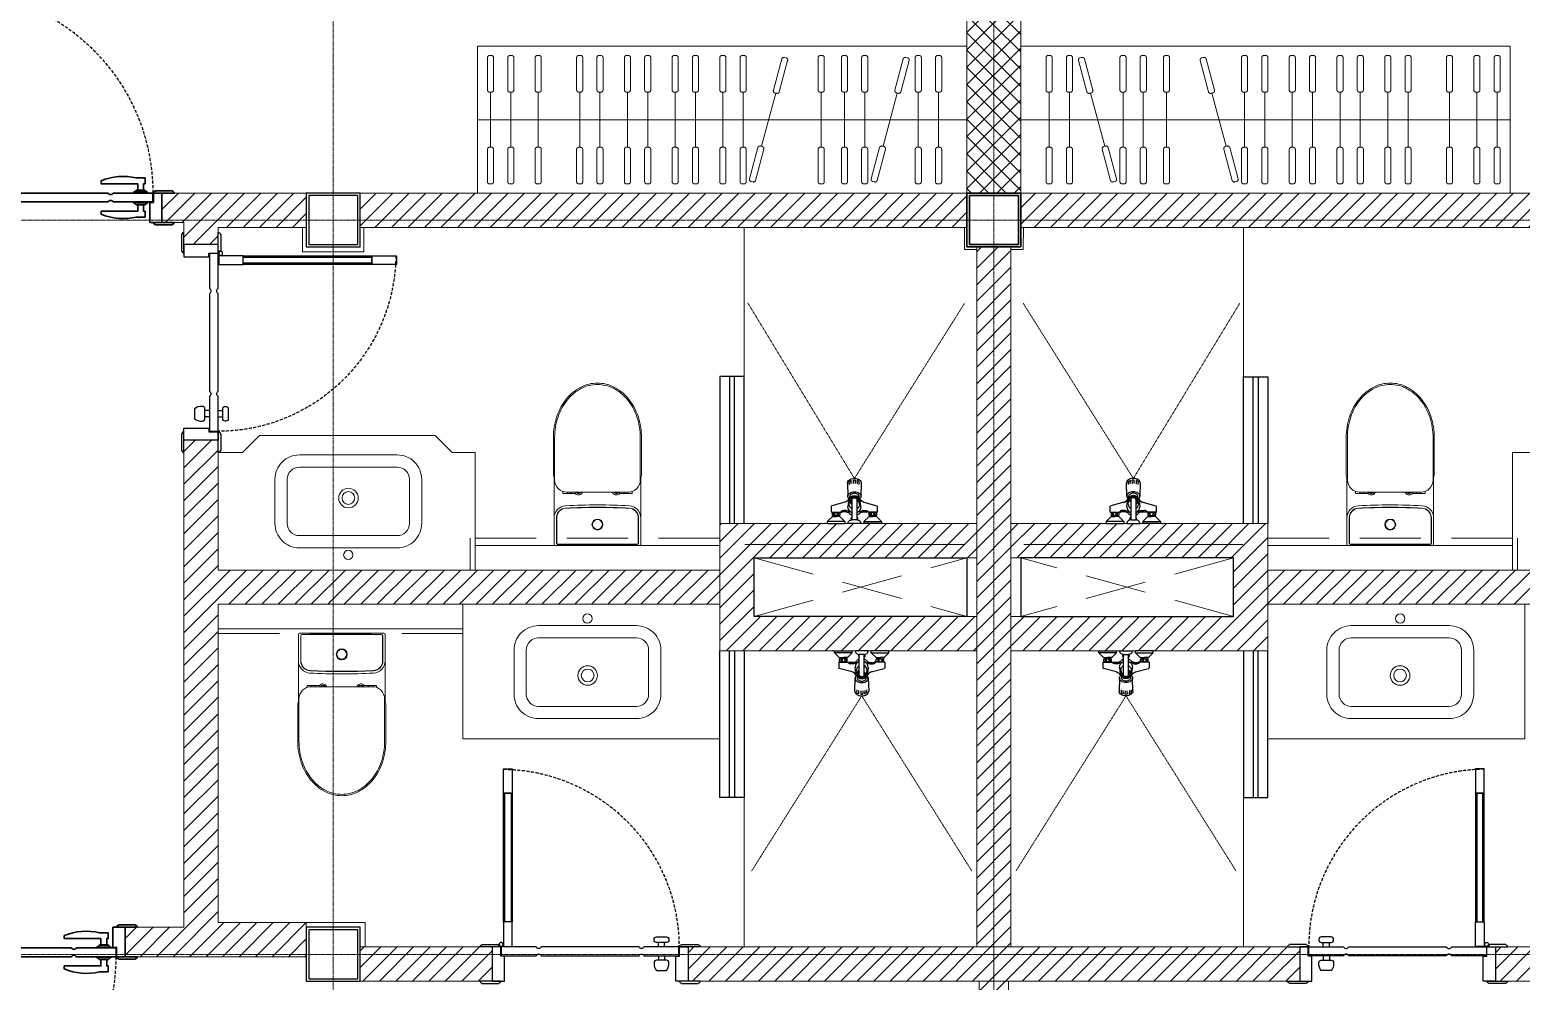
# Model space of a CAD drawing. Header units: millimetres. Extents: x 0 to 71617, y -15450 to 30894.
# Drawn here: x 32567 to 38662, y -4666 to -779 of the extents above; entities that cross this region are included whole.
import ezdxf

# ---------------------------------------------------------------- set-up
doc = ezdxf.new("R2010")
doc.units = ezdxf.units.MM
for name, pattern in [('CENTER', [2, 1.25, -0.25, 0.25, -0.25]), ('CENTER2', [1.125, 0.75, -0.125, 0.125, -0.125]), ('DASHED2', [0.375, 0.25, -0.125]), ('HIDDEN', [0.375, 0.25, -0.125]), ('HIDDEN2', [0.1875, 0.125, -0.0625])]:
    doc.linetypes.add(name, pattern=pattern)
for name, color, linetype in [('A-elevation0.225(7)', 251, 'Continuous'), ('COL', 5, 'Continuous'), ('DIM', 4, 'Continuous'), ('Wall', 7, 'Continuous'), ('WC', 4, 'Continuous'), ('WC-DET', 141, 'Continuous'), ('WC-DET1', 141, 'Continuous')]:
    doc.layers.add(name, color=color, linetype=linetype)
for name, color, linetype, lineweight in [('axis', 40, 'CENTER2', 5), ('Brick Wall Hatch', 254, 'Continuous', 5), ('DIM2', 4, 'Continuous', 5), ('DOOR', 4, 'Continuous', 5), ('Floor Hatch', 149, 'Continuous', 5), ('Furniture', 36, 'Continuous', 5), ('Grid Line', 8, 'CENTER', 5), ('Hatch', 8, 'Continuous', 5), ('Sanitary', 141, 'Continuous', 5), ('Wall Brick', 5, 'Continuous', 15)]:
    doc.layers.add(name, color=color, linetype=linetype, lineweight=lineweight)
pattern_1 = [(45, (-747547.1, -513433.095), (-33.6759605, 33.6759605), [])]

# ---------------------------------------------------------------- blocks, each defined once
blk = doc.blocks.new('Col-1')
at = {"layer": 'COL'}
for points in [[(-10, -10), (210, -10), (210, 210), (-10, 210)], [(0, 0), (200, 0), (200, 200), (0, 200)]]:
    blk.add_lwpolyline(points, close=True, dxfattribs=at)
blk = doc.blocks.new('COL-1ST')
at = {"layer": 'COL'}
for p in [(13200, 5200), (15900, 5200), (13200, 2200)]:
    blk.add_blockref('Col-1', p, dxfattribs=at)
at = {"layer": 'COL', "xscale": -1}
blk.add_blockref('Col-1', (16100, 5200), dxfattribs=at)
blk = doc.blocks.new('WD2')
at = {"layer": 'DOOR', "lineweight": 30, "ltscale": 50}
for points in [[(35, 120), (-50, 120, -0.414201), (-42, 128), (-42, 130), (27, 130), (27, 128, -0.414176)], [(950, 120), (865, 120, -0.414201), (873, 128), (873, 130), (942, 130), (942, 128, -0.414176)], [(831, 98), (795, 98, 0.155754), (651, 86), (651, 74), (801, 74), (801, 48), (825, 48), (825, 74), (831, 74)], [(27, 0), (-50, 0, 0.414201), (-42, -8), (-42, -10), (27, -10)], [(34.7, -2.1, 0.066611), (35, 0), (27, 0), (27, 0), (27, 0), (27, -8, 0.040249), (28.3, -7.9, -0.293982)], [(831, -62), (795, -62, -0.155754), (651, -50), (651, -38), (801, -38), (801, -12), (825, -12), (825, -38), (831, -38)], [(950, 0), (865, 0, 0.414201), (873, -8), (873, -10), (942, -10), (942, -8, 0.414176)]]:
    blk.add_lwpolyline(points, format="xyb", close=True, dxfattribs=at)
for points in [[(35, 0), (0, 0), (0, 120), (50, 120), (50, 38), (35, 38), (35, 0)], [(865, 0), (900, 0), (900, 120), (850, 120), (850, 38), (865, 38), (865, 0)], [(200, 36), (200, 36), (37, 36), (37, 0), (42, 0), (200, 0)], [(680, 36), (220, 36)], [(220, 2), (220, 0), (680, 0)], [(700, 0), (863, 0), (863, 36), (801, 36), (700, 36)], [(783, 36), (783, 38), (795, 46), (795, 48), (831, 48), (831, 46), (843, 38), (843, 36), (783, 36)], [(220, 0), (680, 0)], [(783, 0), (783, -2), (795, -10), (795, -12), (831, -12), (831, -10), (843, -2), (843, 0), (783, 0)]]:
    blk.add_lwpolyline(points, dxfattribs=at)
for points in [[(783, 36), (843, 36), (843, 38), (783, 38)], [(795, 46), (831, 46), (831, 48), (795, 48)], [(82, -102), (46, -102), (46, -2), (82, -2)], [(783, 0), (843, 0), (843, -2), (783, -2)], [(795, -10), (831, -10), (831, -12), (795, -12)], [(82, -728), (82, -102), (46, -102), (46, -728)], [(76.8, -728), (76.8, -102), (51.2, -102), (51.2, -728)], [(82, -728), (46, -728), (46, -828), (82, -828)]]:
    blk.add_lwpolyline(points, close=True, dxfattribs=at)
blk.add_circle((36, -10), 8, dxfattribs=at)
for centre, start, end in [((210, 40.7), 205.26571, 334.73429), ((210, -4.7), 25.26571, 154.73429), ((690, 40.7), 205.26571, 334.73429), ((690, -4.7), 25.26571, 154.73429)]:
    blk.add_arc(centre, 11, start, end, dxfattribs=at)
at = {"layer": 'DOOR', "linetype": 'HIDDEN', "lineweight": -2, "ltscale": 50}
blk.add_arc((37, 0), 826, 270.6243, 0, dxfattribs=at)
blk = doc.blocks.new('WD1')
at = {"layer": 'DOOR', "lineweight": -2, "ltscale": 50}
for points in [[(35, 140), (-50, 140, -0.414201), (-42, 148), (-42, 150), (27, 150), (27, 148, -0.414176)], [(850, 140), (765, 140, -0.414201), (773, 148), (773, 150), (842, 150), (842, 148, -0.414176)], [(671.3, 97.1), (711.7, 97.1, -0.185244), (721.7, 67.1), (721.7, 64.2, -0.414214), (711.7, 54.2), (671.3, 54.2, -0.414214), (661.3, 64.2), (661.3, 67.1, -0.185244)], [(671.3, 97.1), (711.7, 97.1, -0.185244), (721.7, 67.1), (721.7, 64.2, -0.414214), (711.7, 54.2), (671.3, 54.2, -0.414214), (661.3, 64.2), (661.3, 67.1, -0.185244)], [(27, 0), (-50, 0, 0.414201), (-42, -8), (-42, -10), (27, -10)], [(34.7, -2.1, 0.066611), (35, 0), (27, 0), (27, 0), (27, 0), (27, -8, 0.040249), (28.3, -7.9, -0.293982)], [(37, 36), (86, 36), (180, 36, 0.633815), (200, 36), (600, 36, 0.633815), (620, 36), (763, 36), (763, 0), (758, 0), (620, 0, 0.633815), (600, 0), (200, 0, 0.633815), (180, 0), (37, 0)], [(850, 0), (765, 0, 0.414201), (773, -8), (773, -10), (842, -10), (842, -8, 0.414176)], [(671.3, -41.1), (711.7, -41.1, 0.414214), (721.7, -31.1), (721.7, -28.2, 0.414214), (711.7, -18.2), (671.3, -18.2, 0.414214), (661.3, -28.2), (661.3, -31.1, 0.414214)], [(671.3, -41.1), (711.7, -41.1, 0.414214), (721.7, -31.1), (721.7, -28.2, 0.414214), (711.7, -18.2), (671.3, -18.2, 0.414214), (661.3, -28.2), (661.3, -31.1, 0.414214)]]:
    blk.add_lwpolyline(points, format="xyb", close=True, dxfattribs=at)
for points in [[(35, 0), (0, 0), (0, 140), (50, 140), (50, 38), (35, 38), (35, 0)], [(765, 0), (800, 0), (800, 140), (750, 140), (750, 38), (765, 38), (765, 0)], [(678.8, 36), (678.8, 54.2)], [(678.8, 36), (678.8, 54.2)], [(704.2, 36), (704.2, 54.2)], [(678.8, 0), (678.8, -18.2)], [(704.2, 0), (704.2, -18.2)], [(704.2, 0), (704.2, -18.2)]]:
    blk.add_lwpolyline(points, dxfattribs=at)
for points in [[(82, -102), (46, -102), (46, -2), (82, -2)], [(82, -628), (82, -102), (46, -102), (46, -628)], [(76.8, -628), (76.8, -102), (51.2, -102), (51.2, -628)], [(82, -628), (46, -628), (46, -728), (82, -728)]]:
    blk.add_lwpolyline(points, close=True, dxfattribs=at)
blk.add_circle((36, -10), 8, dxfattribs=at)
at = {"layer": 'DOOR', "linetype": 'DASHED2', "lineweight": -2, "ltscale": 50}
blk.add_arc((37, 0), 726, 270.71027, 0, dxfattribs=at)
blk = doc.blocks.new('blk-C17027-TOP')
at = {"layer": 'Sanitary'}
for p, q in [((-0.1724, 0), (0, 0)), ((0.1724, 0), (0, 0)), ((-0.1774, -0.1127), (-0.1774, -0.005)), ((-0.1679, -0.1127), (-0.1679, -0.0095)), ((-0.1668, -0.1127), (-0.1668, -0.01)), ((-0.1629, -0.0045), (0, -0.0045)), ((0, -0.005), (-0.1618, -0.005)), ((-0.105, -0.0014), (-0.11, -0.005)), ((0, -0.0014), (-0.105, -0.0014)), ((-0.105, -0.0014), (-0.1014, -0.005)), ((0, -0.0014), (0.105, -0.0014)), ((0.1629, -0.0045), (0, -0.0045)), ((0, -0.005), (0.1618, -0.005)), ((0.105, -0.0014), (0.1014, -0.005)), ((0.105, -0.0014), (0.11, -0.005)), ((0.1668, -0.1127), (0.1668, -0.01)), ((0.1679, -0.1127), (0.1679, -0.0095)), ((0.1774, -0.1127), (0.1774, -0.005)), ((-0.1774, -0.278), (-0.1774, -0.1056)), ((0.1774, -0.278), (0.1774, -0.1056)), ((-0.142, -0.2132), (-0.142, -0.2211)), ((-0.125, -0.2127), (-0.1415, -0.2127)), ((-0.125, -0.2182), (0, -0.2182)), ((-0.1245, -0.2132), (-0.1245, -0.2182)), ((-0.107, -0.2127), (-0.124, -0.2127)), ((-0.1093, -0.2137), (-0.1093, -0.2182)), ((-0.0915, -0.2127), (-0.1083, -0.2127)), ((-0.0905, -0.2137), (-0.0905, -0.2182)), ((0.125, -0.2182), (0, -0.2182)), ((0.0905, -0.2137), (0.0905, -0.2182)), ((0.0915, -0.2127), (0.1083, -0.2127)), ((0.107, -0.2127), (0.124, -0.2127)), ((0.1093, -0.2137), (0.1093, -0.2182)), ((0.1245, -0.2132), (0.1245, -0.2182)), ((0.125, -0.2127), (0.1415, -0.2127)), ((0.142, -0.2132), (0.142, -0.2211)), ((-0.18, -0.4407), (-0.18, -0.2937)), ((-0.175, -0.2682), (-0.175, -0.4407)), ((0.175, -0.2682), (0.175, -0.4407)), ((0.18, -0.4407), (0.18, -0.2937))]:
    blk.add_line(p, q, dxfattribs=at)
for points in [[(-0.18, -0.4407, 0.08084), (-0.1658, -0.5281, 0.089347), (-0.1273, -0.5984, 0.104774), (-0.0668, -0.6476, 0.119089), (0, -0.6637, 0.119089)], [(-0.175, -0.4407, 0.08062), (-0.1612, -0.5259, 0.089209), (-0.1237, -0.5945, 0.104834), (-0.065, -0.6424, 0.11939), (0, -0.6582, 0.11939)], [(0, -0.6637, 0.119089), (0.0668, -0.6476, 0.104774), (0.1273, -0.5984, 0.089347), (0.1658, -0.5281, 0.08084), (0.18, -0.4407, 0.08084)], [(0.175, -0.4407, -0.08062), (0.1612, -0.5259, -0.089209), (0.1237, -0.5945, -0.104834), (0.065, -0.6424, -0.11939), (0, -0.6582, -0.11939)]]:
    blk.add_lwpolyline(points, format="xyb", dxfattribs=at)
for radius in [0.0225, 0.02]:
    blk.add_circle((0, -0.0859), radius, dxfattribs=at)
for centre, radius, start, end in [((-0.1724, -0.005), 0.005, 90, 180), ((0.1724, -0.005), 0.005, 0, 90), ((-0.1629, -0.0095), 0.005, 90, 180), ((-0.1618, -0.01), 0.005, 90, 180), ((0.1618, -0.01), 0.005, 0, 90), ((0.1629, -0.0095), 0.005, 0, 90), ((-0.1274, -0.1127), 0.05, 180, 267.01814), ((-0.1274, -0.1127), 0.0405, 180, 267.01814), ((-0.1274, -0.1127), 0.0394, 180, 267.01814), ((0.1274, -0.1127), 0.0394, 272.98186, 0), ((0.1274, -0.1127), 0.0405, 272.98186, 0), ((0.1274, -0.1127), 0.05, 272.98186, 0), ((0, 2.334), 2.5, 267.01814, 270), ((0, 2.334), 2.4905, 267.01814, 270), ((0, 2.334), 2.4894, 267.01814, 270), ((0, 2.334), 2.4894, 270, 272.98186), ((0, 2.334), 2.4905, 270, 272.98186), ((0, 2.334), 2.5, 270, 272.98186), ((-0.125, -0.2682), 0.05, 90, 180), ((-0.1415, -0.2132), 0.0005, 89.99962, 180), ((-0.125, -0.2132), 0.0005, 0, 89.99962), ((-0.124, -0.2132), 0.0005, 90.00192, 180), ((-0.1083, -0.2137), 0.001, 90, 180), ((-0.0945, -0.2027), 0.01, 270, 308.94244), ((-0.0915, -0.2137), 0.001, 0, 90), ((-0.0775, -0.2237), 0.017, 19.09449, 128.94244), ((-0.0775, -0.2237), 0.0113, 29.4812, 150.5188), ((-0.0775, -0.2237), 0.01, 33.78761, 146.21239), ((0.0775, -0.2237), 0.017, 51.05756, 160.90551), ((0.0775, -0.2237), 0.0113, 29.4812, 150.5188), ((0.0775, -0.2237), 0.01, 33.78761, 146.21239), ((0.0945, -0.2027), 0.01, 231.05756, 270), ((0.0915, -0.2137), 0.001, 90, 180), ((0.1083, -0.2137), 0.001, 0, 90), ((0.124, -0.2132), 0.0005, 0, 89.99808), ((0.125, -0.2132), 0.0005, 90.00038, 180), ((0.125, -0.2682), 0.05, 0, 90), ((0.1415, -0.2132), 0.0005, 0, 90.00038), ((-0.13, -0.2937), 0.05, 154.15807, 180), ((0.13, -0.2937), 0.05, 0, 26.16495)]:
    blk.add_arc(centre, radius, start, end, dxfattribs=at)
blk = doc.blocks.new('WC-SH-04')
at = {"layer": 'WC-DET'}
for p, q in [((-0.1186, 0, 0), (-0.1206, 0, 0)), ((-0.1186, 0, 0), (-0.1206, 0, 0)), ((-0.111, 0, 0), (-0.039, 0, 0)), ((-0.111, -0.008, 0), (-0.111, 0, 0)), ((-0.039, -0.008, 0), (-0.039, 0, 0)), ((-0.0261, -0.0019, 0), (-0.0261, 0, 0)), ((0.0261, 0, 0), (-0.0261, 0, 0)), ((0.0261, -0.0019, 0), (0.0261, 0, 0)), ((0.111, 0, 0), (0.039, 0, 0)), ((0.039, -0.008, 0), (0.039, 0, 0)), ((0.111, -0.008, 0), (0.111, 0, 0)), ((-0.039, -0.008, 0), (-0.111, -0.008, 0)), ((-0.0916, -0.0274, 0), (-0.111, -0.008, 0)), ((-0.0941, -0.047, 0), (-0.0843, -0.047, 0)), ((-0.0941, -0.047, 0), (-0.0941, -0.0697, 0)), ((-0.089, -0.033, 0), (-0.0905, -0.034, 0)), ((-0.0905, -0.044, 0), (-0.0905, -0.034, 0)), ((-0.089, -0.045, 0), (-0.0905, -0.044, 0)), ((-0.0902, -0.028, 0), (-0.0882, -0.028, 0)), ((-0.0882, -0.033, 0), (-0.089, -0.033, 0)), ((-0.0843, -0.045, 0), (-0.089, -0.045, 0)), ((-0.0882, -0.033, 0), (-0.0882, -0.028, 0)), ((-0.0882, -0.028, 0), (-0.075, -0.028, 0)), ((-0.0618, -0.033, 0), (-0.0882, -0.033, 0)), ((-0.0871, -0.033, 0), (-0.0871, -0.028, 0)), ((-0.0805, -0.034, 0), (-0.0848, -0.034, 0)), ((-0.0848, -0.034, 0), (-0.0848, -0.044, 0)), ((-0.0805, -0.044, 0), (-0.0848, -0.044, 0)), ((-0.0843, -0.047, 0), (-0.0843, -0.045, 0)), ((-0.075, -0.045, 0), (-0.0843, -0.045, 0)), ((-0.0843, -0.047, 0), (-0.0657, -0.047, 0)), ((-0.0805, -0.034, 0), (-0.0805, -0.044, 0)), ((-0.0618, -0.028, 0), (-0.075, -0.028, 0)), ((-0.075, -0.045, 0), (-0.0657, -0.045, 0)), ((-0.0695, -0.034, 0), (-0.0652, -0.034, 0)), ((-0.0695, -0.034, 0), (-0.0695, -0.044, 0)), ((-0.0695, -0.044, 0), (-0.0652, -0.044, 0)), ((-0.0657, -0.047, 0), (-0.0657, -0.045, 0)), ((-0.0657, -0.045, 0), (-0.061, -0.045, 0)), ((-0.0657, -0.047, 0), (-0.0517, -0.047, 0)), ((-0.0652, -0.034, 0), (-0.0652, -0.044, 0)), ((-0.0629, -0.033, 0), (-0.0629, -0.028, 0)), ((-0.0618, -0.033, 0), (-0.0618, -0.028, 0)), ((-0.0598, -0.028, 0), (-0.0618, -0.028, 0)), ((-0.061, -0.033, 0), (-0.0618, -0.033, 0)), ((-0.061, -0.033, 0), (-0.0595, -0.034, 0)), ((-0.061, -0.045, 0), (-0.0595, -0.044, 0)), ((-0.0595, -0.044, 0), (-0.0595, -0.034, 0)), ((-0.0584, -0.0274, 0), (-0.039, -0.008, 0)), ((-0.0327, -0.048, 0), (-0.0489, -0.048, 0)), ((-0.0431, -0.048, 0), (-0.0489, -0.048, 0)), ((-0.0327, -0.053, 0), (-0.045, -0.053, 0)), ((-0.0431, -0.053, 0), (-0.045, -0.053, 0)), ((-0.011, -0.0265, 0), (-0.0104, -0.0265, 0)), ((0.0104, -0.0152, 0), (-0.0104, -0.0152, 0)), ((-0.0104, -0.0265, 0), (-0.0104, -0.0152, 0)), ((-0.0104, -0.0333, 0), (-0.0104, -0.0265, 0)), ((-0.0104, -0.098, 0), (-0.0104, -0.0333, 0)), ((0.0104, -0.0265, 0), (0.0104, -0.0152, 0)), ((0.0104, -0.0265, 0), (0.011, -0.0265, 0)), ((0.0104, -0.0333, 0), (0.0104, -0.0265, 0)), ((0.0104, -0.098, 0), (0.0104, -0.0333, 0)), ((0.0327, -0.048, 0), (0.0489, -0.048, 0)), ((0.0327, -0.053, 0), (0.045, -0.053, 0)), ((0.039, -0.008, 0), (0.111, -0.008, 0)), ((0.0584, -0.0274, 0), (0.039, -0.008, 0)), ((0.0431, -0.048, 0), (0.0489, -0.048, 0)), ((0.0431, -0.048, 0), (0.0489, -0.048, 0)), ((0.0431, -0.053, 0), (0.045, -0.053, 0)), ((0.0657, -0.047, 0), (0.0517, -0.047, 0)), ((0.061, -0.033, 0), (0.0595, -0.034, 0)), ((0.0595, -0.044, 0), (0.0595, -0.034, 0)), ((0.061, -0.045, 0), (0.0595, -0.044, 0)), ((0.0598, -0.028, 0), (0.0618, -0.028, 0)), ((0.061, -0.033, 0), (0.0618, -0.033, 0)), ((0.0657, -0.045, 0), (0.061, -0.045, 0)), ((0.0618, -0.033, 0), (0.0618, -0.028, 0)), ((0.0618, -0.028, 0), (0.075, -0.028, 0)), ((0.0618, -0.033, 0), (0.0882, -0.033, 0)), ((0.0629, -0.033, 0), (0.0629, -0.028, 0)), ((0.0695, -0.034, 0), (0.0652, -0.034, 0)), ((0.0652, -0.034, 0), (0.0652, -0.044, 0)), ((0.0695, -0.044, 0), (0.0652, -0.044, 0)), ((0.0657, -0.047, 0), (0.0657, -0.045, 0)), ((0.075, -0.045, 0), (0.0657, -0.045, 0)), ((0.0843, -0.047, 0), (0.0657, -0.047, 0)), ((0.0695, -0.034, 0), (0.0695, -0.044, 0)), ((0.0882, -0.028, 0), (0.075, -0.028, 0)), ((0.075, -0.045, 0), (0.0843, -0.045, 0)), ((0.0805, -0.034, 0), (0.0848, -0.034, 0)), ((0.0805, -0.034, 0), (0.0805, -0.044, 0)), ((0.0805, -0.044, 0), (0.0848, -0.044, 0)), ((0.0843, -0.047, 0), (0.0843, -0.045, 0)), ((0.0843, -0.045, 0), (0.089, -0.045, 0)), ((0.0941, -0.047, 0), (0.0843, -0.047, 0)), ((0.0848, -0.034, 0), (0.0848, -0.044, 0)), ((0.0871, -0.033, 0), (0.0871, -0.028, 0)), ((0.0882, -0.033, 0), (0.0882, -0.028, 0)), ((0.0902, -0.028, 0), (0.0882, -0.028, 0)), ((0.0882, -0.033, 0), (0.089, -0.033, 0)), ((0.089, -0.033, 0), (0.0905, -0.034, 0)), ((0.089, -0.045, 0), (0.0905, -0.044, 0)), ((0.0905, -0.044, 0), (0.0905, -0.034, 0)), ((0.0916, -0.0274, 0), (0.111, -0.008, 0)), ((0.0941, -0.047, 0), (0.0941, -0.0697, 0)), ((-0.0389, -0.0866, 0), (-0.0918, -0.0726, 0)), ((-0.0284, -0.1645, 0), (-0.0269, -0.1118, 0)), ((-0.0226, -0.102, 0), (-0.0265, -0.0685, 0)), ((-0.021, -0.0785, 0), (-0.0187, -0.098, 0)), ((-0.019, -0.1004, 0), (-0.019, -0.1104, 0)), ((0.021, -0.0785, 0), (0.0187, -0.098, 0)), ((0.019, -0.1004, 0), (0.019, -0.1104, 0)), ((0.0265, -0.0685, 0), (0.0226, -0.102, 0)), ((0.0269, -0.1118, 0), (0.0284, -0.1645, 0)), ((0.0389, -0.0866, 0), (0.0918, -0.0726, 0)), ((-0.0205, -0.1593, 0), (-0.0212, -0.1711, 0)), ((-0.02, -0.1235, 0), (-0.02, -0.1239, 0)), ((-0.02, -0.1239, 0), (-0.02, -0.1235, 0)), ((-0.0137, -0.1624, 0), (-0.0127, -0.1755, 0)), ((-0.0031, -0.164, 0), (-0.0041, -0.1774, 0)), ((0.0039, -0.164, 0), (0.0049, -0.1773, 0)), ((0.0126, -0.1624, 0), (0.0116, -0.1755, 0)), ((0.0193, -0.1593, 0), (0.02, -0.1711, 0)), ((0.02, -0.1239, 0), (0.02, -0.1235, 0)), ((0.02, -0.1235, 0), (0.02, -0.1239, 0))]:
    blk.add_line(p, q, dxfattribs=at)
at = {"layer": 'WC-DET', "elevation": 0}
for points in [[(-0.0104, -0.0156, 0.107789), (-0.011, -0.0158, 0.105454), (-0.012, -0.017, 0.068065), (-0.0125, -0.0185, 0.05423), (-0.0128, -0.0205, 0.05423), (-0.0125, -0.0225, 0.068065), (-0.012, -0.0241, 0.105454), (-0.011, -0.0252, 0.107789), (-0.0104, -0.0255, 0.167024)], [(0.0104, -0.0156, -0.107789), (0.011, -0.0158, -0.105454), (0.012, -0.017, -0.068065), (0.0125, -0.0185, -0.05423), (0.0128, -0.0205, -0.05423), (0.0125, -0.0225, -0.068065), (0.012, -0.0241, -0.105454), (0.011, -0.0252, -0.107789), (0.0104, -0.0255, -0.167024)], [(-0.0227, -0.1022, 0.046559), (-0.025, -0.1052, 0.138393), (-0.0269, -0.1118, 0.138393)], [(-0.0269, -0.1118, 0.138393), (-0.025, -0.1183, 0.107066)], [(-0.025, -0.1183, 0.107066), (-0.019, -0.1246, 0.080489), (-0.0107, -0.1285, 0.06831), (0, -0.1299, 0.06831), (0.0107, -0.1285, 0.080489), (0.019, -0.1246, 0.107066), (0.025, -0.1183, 0.138393), (0.0269, -0.1118, 0.138393)], [(-0.0188, -0.0988, 0.001727), (-0.019, -0.0989, 0.060206), (-0.0227, -0.1022, 0.138393)], [(-0.0104, -0.0891, 0.04342), (-0.0134, -0.0909, 0.106756), (-0.0177, -0.0955, 0.133256), (-0.019, -0.1004, 0.133256), (-0.0177, -0.1052, 0.106756), (-0.0134, -0.1099, 0.082828), (-0.0075, -0.1127, 0.071352), (0, -0.1138, 0.071352), (0.0075, -0.1127, 0.082828), (0.0134, -0.1099, 0.106756), (0.0177, -0.1052, 0.133256), (0.019, -0.1004, 0.133256), (0.0177, -0.0955, 0.106756), (0.0134, -0.0909, 0.04342), (0.0104, -0.0891, 0.071352)], [(-0.019, -0.1104, 0.133256), (-0.0177, -0.1153, 0.106756), (-0.0134, -0.1199, 0.082828), (-0.0075, -0.1228, 0.071352), (0, -0.1238, 0.071352), (0.0075, -0.1228, 0.082828), (0.0134, -0.1199, 0.106756), (0.0177, -0.1153, 0.133256), (0.019, -0.1104, 0.133256)], [(-0.0104, -0.0902, 0.011883), (-0.0111, -0.0906, 0.107008), (-0.0146, -0.0943, 0.137127), (-0.0157, -0.0982, 0.137127), (-0.0146, -0.102, 0.107008), (-0.0111, -0.1058, 0.081063), (-0.0062, -0.108, 0.069042), (0, -0.1089, 0.069042), (0.0062, -0.108, 0.081063), (0.0111, -0.1058, 0.107008), (0.0146, -0.102, 0.137127), (0.0157, -0.0982, 0.137127), (0.0146, -0.0943, 0.107008), (0.0111, -0.0906, 0.011883), (0.0104, -0.0902, 0.069042)], [(-0.0104, -0.098, 0.133256), (-0.0097, -0.1007, 0.106756), (-0.0074, -0.1032, 0.082828), (-0.0041, -0.1048, 0.071352), (0, -0.1054, 0.071352), (0.0041, -0.1048, 0.082828), (0.0074, -0.1032, 0.106756), (0.0097, -0.1007, 0.133256), (0.0104, -0.098, 0.133256)], [(0.0226, -0.102, 0.05685), (0.019, -0.0989, 0.001727), (0.0188, -0.0988, 0.06831)], [(0.0269, -0.1118, 0.138393), (0.025, -0.1052, 0.049912), (0.0226, -0.102, 0.001727)], [(-0.0284, -0.1645, 0.13711), (-0.0265, -0.1715, 0.107008), (-0.0201, -0.1783, 0.081071), (-0.0113, -0.1824, 0.069052), (0, -0.184, 0.069052), (0.0113, -0.1825, 0.081071), (0.0201, -0.1784, 0.107008), (0.0265, -0.1717, 0.134397), (0.0284, -0.1645, 0.13711)], [(-0.0212, -0.1711, 0.062393), (-0.0141, -0.1752, 0.004199), (-0.0127, -0.1755, 0.026826)], [(-0.0041, -0.1774, 0.019373), (0, -0.1775, 0.026088), (0.0049, -0.1773, 0.070474)], [(0.02, -0.1711, -0.062393), (0.0129, -0.1752, -0.004199), (0.0116, -0.1755, -0.026826)]]:
    blk.add_lwpolyline(points, format="xyb", dxfattribs=at)
at = {"layer": 'WC-DET'}
for centre, radius, start, end in [((-0.0902, -0.026, 0), 0.002, 225, 270), ((-0.0905, -0.0486, 0), 0.0156, 68.64823, 84.45098), ((-0.0905, -0.0294, 0), 0.0156, 275.54902, 291.35177), ((-0.075, -0.0485, 0), 0.0155, 90, 110.69354), ((-0.075, -0.0295, 0), 0.0155, 249.30646, 270), ((-0.075, -0.0485, 0), 0.0155, 69.30646, 90), ((-0.075, -0.0295, 0), 0.0155, 270, 290.69354), ((-0.0595, -0.0486, 0), 0.0156, 95.54902, 111.35177), ((-0.0595, -0.0294, 0), 0.0156, 248.64823, 264.45098), ((-0.0598, -0.026, 0), 0.002, 270, 315), ((-0.045, -0.038, 0), 0.015, 216.8699, 270), ((-0.045, -0.038, 0), 0.015, 216.8699, 270), ((-0.0517, -0.049, 0), 0.002, 46.11696, 90), ((-0.0492, -0.0464, 0), 0.00165, 226.11696, 278.54209), ((-0.0379, -0.0235, 0), 0.025, 282.02526, 314.91017), ((-0.0379, -0.0286, 0), 0.025, 282.02526, 314.91017), ((0, -0.0685, 0), 0.0265, 113.1702, 180), ((-0.014, -0.0019, 0), 0.012, 180, 247.93946), ((0, -0.0785, 0), 0.021, 119.76963, 180), ((0, -0.056, 0), 0.025, 114.64985, 143.85425), ((-0.0086, 0.0085, 0), 0.0237, 245.21447, 263.25864), ((-0.0016, -0.0205, 0), 0.0112, 151.29489, 212.68917), ((-0.0086, 0.0085, 0), 0.0237, 263.25864, 265.61689), ((0.0086, 0.0085, 0), 0.0237, 274.38311, 276.74136), ((0, -0.056, 0), 0.025, 36.14575, 65.35015), ((0, -0.0685, 0), 0.0265, 0, 66.8298), ((0, -0.0785, 0), 0.021, 0, 60.23037), ((0.0016, -0.0205, 0), 0.0112, 327.31083, 28.70511), ((0.0086, 0.0085, 0), 0.0237, 276.74136, 294.78553), ((0.014, -0.0019, 0), 0.012, 292.06054, 0), ((0.0379, -0.0235, 0), 0.025, 225.08983, 257.97474), ((0.0379, -0.0286, 0), 0.025, 225.08983, 257.97474), ((0.045, -0.038, 0), 0.015, 270, 323.1301), ((0.045, -0.038, 0), 0.015, 270, 323.1301), ((0.045, -0.038, 0), 0.015, 270, 323.1301), ((0.045, -0.038, 0), 0.015, 270, 323.1301), ((0.0492, -0.0464, 0), 0.00165, 261.45791, 313.88304), ((0.0517, -0.049, 0), 0.002, 90, 133.88304), ((0.0598, -0.026, 0), 0.002, 225, 270), ((0.0595, -0.0486, 0), 0.0156, 68.64823, 84.45098), ((0.0595, -0.0294, 0), 0.0156, 275.54902, 291.35177), ((0.075, -0.0485, 0), 0.0155, 90, 110.69354), ((0.075, -0.0295, 0), 0.0155, 249.30646, 270), ((0.075, -0.0485, 0), 0.0155, 69.30646, 90), ((0.075, -0.0295, 0), 0.0155, 270, 290.69354), ((0.0905, -0.0486, 0), 0.0156, 95.54902, 111.35177), ((0.0905, -0.0294, 0), 0.0156, 248.64823, 264.45098), ((0.0902, -0.026, 0), 0.002, 270, 315), ((-0.0911, -0.0697, 0), 0.003, 180, 255.21727), ((-0.0463, -0.1105, 0), 0.025, 19.50094, 75.21727), ((-0.0453, -0.1108, 0), 0.025, 25.99928, 75.21727), ((0, -0.0928, 0), 0.018, 125.39895, 189.18973), ((-0.015, -0.0928, 0), 0.0015, 60.80548, 209.30113), ((0, -0.0928, 0), 0.0121, 149.91629, 165.20721), ((0, -0.0928, 0), 0.0121, 149.91629, 165.20721), ((0, -0.0928, 0), 0.0121, 14.79279, 30.08371), ((0.015, -0.0928, 0), 0.0015, 330.69887, 119.19452), ((0.0463, -0.1105, 0), 0.025, 104.78273, 160.49906), ((0.0453, -0.1108, 0), 0.025, 104.78273, 154.00072), ((0.0911, -0.0697, 0), 0.003, 284.78273, 0)]:
    blk.add_arc(centre, radius, start, end, dxfattribs=at)
blk = doc.blocks.new('600x380x155 lavabo')
at = {"layer": 'Sanitary'}
for points in [[(11335.9, 70988.4), (11735.9, 70988.4, 0.414214), (11835.9, 71088.4), (11835.9, 71268.4, 0.414214), (11735.9, 71368.4), (11335.9, 71368.4, 0.414214), (11235.9, 71268.4), (11235.9, 71088.4, 0.414214)], [(11335.9, 71038.4), (11735.9, 71038.4, 0.414214), (11785.9, 71088.4), (11785.9, 71268.4, 0.414214), (11735.9, 71318.4), (11335.9, 71318.4, 0.414214), (11285.9, 71268.4), (11285.9, 71088.4, 0.414214)]]:
    blk.add_lwpolyline(points, format="xyb", close=True, dxfattribs=at)
for centre, radius in [((11536.6, 71192.1), 40), ((11536.6, 71192.1), 26), ((11535.9, 70959.7), 19)]:
    blk.add_circle(centre, radius, dxfattribs=at)
blk = doc.blocks.new('2D WALL-1ST')
at = {"layer": 'Brick Wall Hatch'}
h = blk.add_hatch(dxfattribs=at)
h.set_pattern_fill('LINE', color=256, scale=15, angle=45, style=0)
h.set_pattern_definition(pattern_1)
h.paths.add_polyline_path([(8570, 8690), (8570, 8810), (8000, 8810), (8000, 8690)])
h.paths.add_polyline_path([(10390, 8690), (10170, 8690), (10170, 8810), (10390, 8810)])
h.paths.add_polyline_path([(11400, 5290), (11700, 5290), (11700, 5410), (11610, 5410), (11610, 8690), (12350, 8690), (12350, 8810), (10610, 8810), (10610, 8690), (11490, 8690), (11490, 5410), (11400, 5410)])
h.paths.add_polyline_path([(15150, 8690), (15890, 8690), (15890, 8810), (15150, 8810)])
h.paths.add_polyline_path([(8110, 5410), (10500, 5410), (10500, 5290), (8110, 5290)])
h.paths.add_polyline_path([(12690, 5200), (12830, 5200), (12830, 5270), (13190, 5270), (13190, 5410), (12600, 5410), (12600, 5290), (12690, 5290)])
h.paths.add_polyline_path([(15890, 5410), (13410, 5410), (13410, 5270), (15890, 5270), (15890, 5290)])
h.paths.add_polyline_path([(13190, 2290), (13190, 2430), (12830, 2430), (12830, 3730), (14880, 3730), (14880, 3870), (12830, 3870), (12830, 4400), (12690, 4400), (12690, 2410), (12451.7, 2410), (12451.7, 2290)])
h.paths.add_polyline_path([(15930, 3540), (14880, 3540), (14880, 4060), (15930, 4060)])
h.paths.add_polyline_path([(15930, 3920), (15930, 3680), (15020, 3680), (15020, 3920)], flags=17)
h.paths.add_polyline_path([(13410, 2190), (13950, 2190), (13950, 2330), (13410, 2330)])
h.paths.add_polyline_path([(14750, 2190), (16000, 2190), (16000, 2330), (14750, 2330)])
h.paths.add_polyline_path([(8110, 2290), (11551.7, 2290), (11551.7, 2410), (8110, 2410)])
h = blk.add_hatch(dxfattribs=at)
h.set_pattern_fill('LINE', color=256, scale=15, angle=45, style=0)
h.set_pattern_definition(pattern_1)
h.paths.add_polyline_path([(23426.2, 8690), (23426.2, 8810), (24000, 8810), (24000, 8690)])
h.paths.add_polyline_path([(21610, 8690), (21826.2, 8690), (21826.2, 8810), (21610, 8810)])
h.paths.add_polyline_path([(20600, 5290), (20300, 5290), (20300, 5410), (20390, 5410), (20390, 8690), (19650, 8690), (19650, 8810), (21390, 8810), (21390, 8690), (20510, 8690), (20510, 5410), (20600, 5410)])
h.paths.add_polyline_path([(16850, 8690), (16110, 8690), (16110, 8810), (16850, 8810)])
h.paths.add_polyline_path([(23890, 5410), (21500, 5410), (21500, 5290), (23890, 5290)])
h.paths.add_polyline_path([(19310, 5200), (19170, 5200), (19170, 5270), (18810, 5270), (18810, 5410), (19400, 5410), (19400, 5290), (19310, 5290)])
h.paths.add_polyline_path([(16110, 5410), (18590, 5410), (18590, 5270), (16110, 5270), (16110, 5290)])
h.paths.add_polyline_path([(18810, 2290), (18810, 2430), (19170, 2430), (19170, 3730), (17120, 3730), (17120, 3870), (19170, 3870), (19170, 4400), (19310, 4400), (19310, 2410), (19548.3, 2410), (19548.3, 2290)])
h.paths.add_polyline_path([(16070, 3540), (17120, 3540), (17120, 4060), (16070, 4060)])
h.paths.add_polyline_path([(16070, 3920), (16070, 3680), (16980, 3680), (16980, 3920)], flags=17)
h.paths.add_polyline_path([(18590, 2190), (18050, 2190), (18050, 2330), (18590, 2330)])
h.paths.add_polyline_path([(17250, 2190), (16000, 2190), (16000, 2330), (17250, 2330)])
h.paths.add_polyline_path([(23890, 2290), (20448.3, 2290), (20448.3, 2410), (23890, 2410)])
h = blk.add_hatch(dxfattribs=at)
h.set_pattern_fill('LINE', color=256, scale=15, angle=45, style=0)
h.set_pattern_definition(pattern_1)
h.paths.add_polyline_path([(15940, 2190), (16060, 2190), (16060, 110), (15940, 110)])
h.paths.add_polyline_path([(15930, 2330), (16070, 2330), (16070, 5190), (15930, 5190)])
at = {"layer": 'Hatch'}
h = blk.add_hatch(dxfattribs=at)
h.set_pattern_fill('NET', color=256, scale=400, angle=135, style=0)
h.set_pattern_definition([(135, (-86110, -5210), (-35.35534, -35.35534), []), (225, (-86110, -5210), (35.35534, -35.35534), [])])
h.paths.add_polyline_path([(15890, 8690), (16110, 8690), (16110, 5410), (15890, 5410)])
at = {"color": 9}
blk.add_lwpolyline([(14880, 3970), (13880, 3970)], dxfattribs=at)
at = {"layer": 'Floor Hatch'}
for points in [[(14379, 4000), (14381, 4000)], [(17621, 4000), (17619, 4000)]]:
    blk.add_lwpolyline(points, dxfattribs=at)
at = {"layer": 'Furniture', "ltscale": 100}
for points in [[(12832.5, 4350.3), (12929, 4350.3), (12999, 4420), (13716, 4420), (13786, 4350), (13880, 4350), (13880, 3870), (12830, 3870), (12830, 4350.3)], [(19167.5, 4350.3), (19071, 4350.3), (19001, 4420), (18284, 4420), (18214, 4350), (18120, 4350), (18120, 3870), (19170, 3870), (19170, 4350.3)], [(17120, 3970), (18120, 3970)], [(12830, 3630), (13830, 3630)]]:
    blk.add_lwpolyline(points, dxfattribs=at)
for points in [[(14880, 3180), (13830, 3180), (13830, 3730), (14880, 3730)], [(17120, 3180), (18170, 3180), (18170, 3730), (17120, 3730)]]:
    blk.add_lwpolyline(points, close=True, dxfattribs=at)
at = {"layer": 'Grid Line', "linetype": 'HIDDEN2'}
for points in [[(15880.2, 4960), (15430.1, 4244), (14995.1, 4960)], [(16119.9, 4960), (16570, 4244), (17005, 4960)], [(15910, 2640), (15460, 3356), (15010, 2640)], [(16090, 2640), (16540, 3356), (16990, 2640)]]:
    blk.add_lwpolyline(points, dxfattribs=at)
at = {"layer": 'Grid Line', "linetype": 'HIDDEN', "ltscale": 1000}
for points in [[(15020, 3920), (15890, 3680)], [(15020, 3680), (15890, 3920)], [(16980, 3920), (16110, 3680)], [(16980, 3680), (16110, 3920)]]:
    blk.add_lwpolyline(points, dxfattribs=at)
at = {"layer": 'Hatch'}
for points in [[(14980, 4660), (14980, 5270)], [(17020, 2940), (17020, 2330)]]:
    blk.add_lwpolyline(points, dxfattribs=at)
at = {"layer": 'Hatch', "linetype": 'HIDDEN', "ltscale": 1000}
for points in [[(14880, 4000), (13860, 4000), (13860, 3870), (14880, 3870)], [(17120, 4000), (18140, 4000), (18140, 3870), (17120, 3870)], [(13830, 3610), (12830, 3610), (12830, 3730), (13830, 3730)]]:
    blk.add_lwpolyline(points, close=True, dxfattribs=at)
at = {"layer": 'Wall'}
for points in [[(14980, 4060), (14980, 4660), (14880, 4660), (14880, 4060)], [(17020, 4059.9), (17020, 4659.9), (17120, 4659.9), (17120, 4060)], [(14980, 3540), (14980, 2940), (14880, 2940), (14880, 3540)], [(17020, 3540), (17020, 2940), (17120, 2940), (17120, 3540)]]:
    blk.add_lwpolyline(points, dxfattribs=at)
for points in [[(15890, 3920), (15890, 3680), (15020, 3680), (15020, 3920)], [(16110, 3920), (16110, 3680), (16980, 3680), (16980, 3920)]]:
    blk.add_lwpolyline(points, close=True, dxfattribs=at)
at = {"layer": 'Wall Brick'}
for points in [[(15890, 8690), (16110, 8690), (16110, 5410), (15890, 5410)], [(12690, 5200), (12830, 5200), (12830, 5270), (13190, 5270), (13190, 5410), (12600, 5410), (12600, 5290), (12690, 5290)], [(15890, 5410), (13410, 5410), (13410, 5270), (15890, 5270), (15890, 5290)], [(16110, 5410), (18590, 5410), (18590, 5270), (16110, 5270), (16110, 5290)], [(15930, 2330), (16070, 2330), (16070, 5190), (15930, 5190)], [(13190, 2290), (13190, 2430), (12830, 2430), (12830, 3730), (14880, 3730), (14880, 3870), (12830, 3870), (12830, 4400), (12690, 4400), (12690, 2410), (12451.7, 2410), (12451.7, 2290)], [(18810, 2290), (18810, 2430), (19170, 2430), (19170, 3730), (17120, 3730), (17120, 3870), (19170, 3870), (19170, 4400), (19310, 4400), (19310, 2410), (19548.3, 2410), (19548.3, 2290)], [(15930, 3540), (14880, 3540), (14880, 4060), (15930, 4060)], [(16070, 3540), (17120, 3540), (17120, 4060), (16070, 4060)], [(15020, 3920), (15930, 3920), (15930, 3680), (15020, 3680)], [(16980, 3920), (16070, 3920), (16070, 3680), (16980, 3680)], [(13410, 2190), (13950, 2190), (13950, 2330), (13410, 2330)], [(14750, 2190), (16000, 2190), (16000, 2330), (14750, 2330)], [(17250, 2190), (16000, 2190), (16000, 2330), (17250, 2330)], [(18590, 2190), (18050, 2190), (18050, 2330), (18590, 2330)], [(15940, 2190), (16060, 2190), (16060, 110), (15940, 110)], [(15940, 2190), (16060, 2190), (16060, 110), (15940, 110)]]:
    blk.add_lwpolyline(points, close=True, dxfattribs=at)
for points in [[(13175, 5270), (13175, 5170), (13425, 5170), (13425, 5270)], [(15879.5, 5270), (15880.1, 5180), (15930, 5180)], [(16120.5, 5270), (16119.9, 5180), (16070, 5180)], [(15890, 3900), (15890, 3700)], [(16110, 3900), (16110, 3700)], [(13190, 2430), (13430, 2430), (13430, 2330)]]:
    blk.add_lwpolyline(points, dxfattribs=at)
at = {"layer": 'WC'}
for points in [[(14940, 4060), (14940, 4660), (14920, 4660), (14920, 4060)], [(17060, 4060), (17060, 4659.9), (17080, 4659.9), (17080, 4060)], [(14940, 3540), (14940, 2940), (14920, 2940), (14920, 3540)], [(17060, 3540), (17060, 2940), (17080, 2940), (17080, 3540)]]:
    blk.add_lwpolyline(points, dxfattribs=at)
at = {"layer": 'A-elevation0.225(7)'}
blk.add_blockref('600x380x155 lavabo', (1825.7, -67028), dxfattribs=at)
at = {"layer": 'A-elevation0.225(7)', "xscale": -1, "rotation": 180}
blk.add_blockref('600x380x155 lavabo', (2803.2, 74631.1), dxfattribs=at)
at = {"layer": 'A-elevation0.225(7)', "rotation": 180}
blk.add_blockref('600x380x155 lavabo', (29196.8, 74631.1), dxfattribs=at)
at = {"layer": 'DIM', "xscale": -1}
for name, p, rotation in [('WD2', (11700, 5410), 180), ('WD1', (12830, 5200), 90), ('WD1', (13950, 2330), 180)]:
    blk.add_blockref(name, p, dxfattribs=dict(at, rotation=rotation))
at = {"layer": 'DIM', "rotation": 180}
blk.add_blockref('WD1', (18050, 2330), dxfattribs=at)
at = {"layer": 'DIM'}
blk.add_blockref('WD2', (11549.7, 2290), dxfattribs=at)
at = {"layer": 'WC-DET', "lineweight": 9, "extrusion": (0, 0, -1), "yscale": 1000.000000000002, "zscale": -1000.000000000002}
for p, xscale, rotation in [((-15430.1, 4060, 0), 1000.000000000002, 180.000007256918), ((-16569.9, 4060, 0), -1000.000000000002, 179.9999927430819), ((-15460, 3540, 0), -1000.000000000002, 359.9999927430819), ((-16540, 3540, 0), 1000.000000000002, 7.256917957737509e-06)]:
    blk.add_blockref('WC-SH-04', p, dxfattribs=dict(at, xscale=xscale, rotation=rotation))
at = {"layer": 'WC-DET1', "extrusion": (0, 0, -1), "yscale": 1000, "zscale": -1000, "rotation": 180}
for p, xscale in [((-14380, 3970), -1000), ((-17620, 3970), 1000)]:
    blk.add_blockref('blk-C17027-TOP', p, dxfattribs=dict(at, xscale=xscale))
at = {"layer": 'WC-DET1', "extrusion": (0, 0, -1), "xscale": 1000, "yscale": 1000, "zscale": -1000}
blk.add_blockref('blk-C17027-TOP', (-13335, 3611.4), dxfattribs=at)
blk = doc.blocks.new('sgsdgh')
at = {"layer": 'Furniture', "linetype": 'HIDDEN', "ltscale": 500}
for p, q in [((1584.9846, 424.972), (1584.9846, 424.84)), ((1585.0006, 424.981), (1584.9936, 424.981)), ((1585.0096, 424.84), (1585.0096, 424.972)), ((1585.0676, 424.972), (1585.0676, 424.84)), ((1585.0836, 424.981), (1585.0766, 424.981)), ((1585.0926, 424.84), (1585.0926, 424.972)), ((1585.1174, 424.9602), (1585.1516, 424.8327)), ((1585.1305, 424.973), (1585.1238, 424.9712)), ((1585.1757, 424.8391), (1585.1416, 424.9666)), ((1585.2866, 424.972), (1585.2866, 424.84)), ((1585.3026, 424.981), (1585.2956, 424.981)), ((1585.3116, 424.84), (1585.3116, 424.972)), ((1585.3696, 424.972), (1585.3696, 424.84)), ((1585.3856, 424.981), (1585.3786, 424.981)), ((1585.3946, 424.84), (1585.3946, 424.972)), ((1585.4643, 424.84), (1585.4643, 424.972)), ((1585.4733, 424.981), (1585.4803, 424.981)), ((1585.4893, 424.972), (1585.4893, 424.84)), ((1585.6142, 424.9602), (1585.6483, 424.8327)), ((1585.6273, 424.973), (1585.6205, 424.9712)), ((1585.6725, 424.8391), (1585.6383, 424.9666)), ((1585.7834, 424.972), (1585.7834, 424.84)), ((1585.7994, 424.981), (1585.7924, 424.981)), ((1585.8084, 424.84), (1585.8084, 424.972)), ((1585.8664, 424.972), (1585.8664, 424.84)), ((1585.8824, 424.981), (1585.8754, 424.981)), ((1585.8914, 424.84), (1585.8914, 424.972)), ((1585.9784, 424.972), (1585.9784, 424.84)), ((1585.9944, 424.981), (1585.9874, 424.981)), ((1586.0034, 424.84), (1586.0034, 424.972)), ((1586.0614, 424.972), (1586.0614, 424.84)), ((1586.0774, 424.981), (1586.0704, 424.981)), ((1586.0864, 424.84), (1586.0864, 424.972)), ((1586.1735, 424.972), (1586.1735, 424.84)), ((1586.1895, 424.981), (1586.1825, 424.981)), ((1586.1985, 424.84), (1586.1985, 424.972)), ((1586.2565, 424.972), (1586.2565, 424.84)), ((1586.2725, 424.981), (1586.2655, 424.981)), ((1586.2815, 424.84), (1586.2815, 424.972)), ((1586.3686, 424.972), (1586.3686, 424.84)), ((1586.3846, 424.981), (1586.3776, 424.981)), ((1586.3936, 424.84), (1586.3936, 424.972)), ((1586.4516, 424.972), (1586.4516, 424.84)), ((1586.4676, 424.981), (1586.4606, 424.981)), ((1586.4766, 424.84), (1586.4766, 424.972)), ((1586.6209, 424.972), (1586.6209, 424.84)), ((1586.6369, 424.981), (1586.6299, 424.981)), ((1586.6459, 424.84), (1586.6459, 424.972)), ((1586.7329, 424.972), (1586.7329, 424.84)), ((1586.7489, 424.981), (1586.7419, 424.981)), ((1586.7579, 424.84), (1586.7579, 424.972)), ((1586.8159, 424.972), (1586.8159, 424.84)), ((1586.8319, 424.981), (1586.8249, 424.981)), ((1586.8409, 424.84), (1586.8409, 424.972)), ((1584.9936, 424.831), (1585.0006, 424.831)), ((1584.9971, 424.606), (1584.9971, 424.831)), ((1585.0766, 424.831), (1585.0836, 424.831)), ((1585.0801, 424.606), (1585.0801, 424.831)), ((1585.1626, 424.8263), (1585.1694, 424.8281)), ((1585.2242, 424.6099), (1585.166, 424.8272)), ((1585.2956, 424.831), (1585.3026, 424.831)), ((1585.2991, 424.606), (1585.2991, 424.831)), ((1585.3786, 424.831), (1585.3856, 424.831)), ((1585.3821, 424.606), (1585.3821, 424.831)), ((1585.4803, 424.831), (1585.4733, 424.831)), ((1585.4768, 424.606), (1585.4768, 424.831)), ((1585.6594, 424.8263), (1585.6661, 424.8281)), ((1585.721, 424.6099), (1585.6627, 424.8272)), ((1585.7924, 424.831), (1585.7994, 424.831)), ((1585.7959, 424.606), (1585.7959, 424.831)), ((1585.8754, 424.831), (1585.8824, 424.831)), ((1585.8789, 424.606), (1585.8789, 424.831)), ((1585.9874, 424.831), (1585.9944, 424.831)), ((1585.9909, 424.606), (1585.9909, 424.831)), ((1586.0704, 424.831), (1586.0774, 424.831)), ((1586.0739, 424.606), (1586.0739, 424.831)), ((1586.1825, 424.831), (1586.1895, 424.831)), ((1586.186, 424.606), (1586.186, 424.831)), ((1586.2655, 424.831), (1586.2725, 424.831)), ((1586.269, 424.606), (1586.269, 424.831)), ((1586.3776, 424.831), (1586.3846, 424.831)), ((1586.3811, 424.606), (1586.3811, 424.831)), ((1586.4606, 424.831), (1586.4676, 424.831)), ((1586.4641, 424.606), (1586.4641, 424.831)), ((1586.6299, 424.831), (1586.6369, 424.831)), ((1586.6334, 424.606), (1586.6334, 424.831)), ((1586.7419, 424.831), (1586.7489, 424.831)), ((1586.7454, 424.606), (1586.7454, 424.831)), ((1586.8249, 424.831), (1586.8319, 424.831)), ((1586.8284, 424.606), (1586.8284, 424.831)), ((1584.9846, 424.465), (1584.9846, 424.597)), ((1584.9936, 424.606), (1585.0006, 424.606)), ((1585.0096, 424.597), (1585.0096, 424.465)), ((1585.0676, 424.465), (1585.0676, 424.597)), ((1585.0766, 424.606), (1585.0836, 424.606)), ((1585.0926, 424.597), (1585.0926, 424.465)), ((1585.2486, 424.4704), (1585.2145, 424.5979)), ((1585.2208, 424.609), (1585.2276, 424.6108)), ((1585.2386, 424.6044), (1585.2728, 424.4769)), ((1585.2866, 424.465), (1585.2866, 424.597)), ((1585.2956, 424.606), (1585.3026, 424.606)), ((1585.3116, 424.597), (1585.3116, 424.465)), ((1585.3696, 424.465), (1585.3696, 424.597)), ((1585.3786, 424.606), (1585.3856, 424.606)), ((1585.3946, 424.597), (1585.3946, 424.465)), ((1585.4643, 424.597), (1585.4643, 424.465)), ((1585.4803, 424.606), (1585.4733, 424.606)), ((1585.4893, 424.465), (1585.4893, 424.597)), ((1585.7454, 424.4704), (1585.7112, 424.5979)), ((1585.7176, 424.609), (1585.7244, 424.6108)), ((1585.7354, 424.6044), (1585.7696, 424.4769)), ((1585.7834, 424.465), (1585.7834, 424.597)), ((1585.7924, 424.606), (1585.7994, 424.606)), ((1585.8084, 424.597), (1585.8084, 424.465)), ((1585.8664, 424.465), (1585.8664, 424.597)), ((1585.8754, 424.606), (1585.8824, 424.606)), ((1585.8914, 424.597), (1585.8914, 424.465)), ((1585.9784, 424.465), (1585.9784, 424.597)), ((1585.9874, 424.606), (1585.9944, 424.606)), ((1586.0034, 424.597), (1586.0034, 424.465)), ((1586.0614, 424.465), (1586.0614, 424.597)), ((1586.0704, 424.606), (1586.0774, 424.606)), ((1586.0864, 424.597), (1586.0864, 424.465)), ((1586.1735, 424.465), (1586.1735, 424.597)), ((1586.1825, 424.606), (1586.1895, 424.606)), ((1586.1985, 424.597), (1586.1985, 424.465)), ((1586.2565, 424.465), (1586.2565, 424.597)), ((1586.2655, 424.606), (1586.2725, 424.606)), ((1586.2815, 424.597), (1586.2815, 424.465)), ((1586.3686, 424.465), (1586.3686, 424.597)), ((1586.3776, 424.606), (1586.3846, 424.606)), ((1586.3936, 424.597), (1586.3936, 424.465)), ((1586.4516, 424.465), (1586.4516, 424.597)), ((1586.4606, 424.606), (1586.4676, 424.606)), ((1586.4766, 424.597), (1586.4766, 424.465)), ((1586.6209, 424.465), (1586.6209, 424.597)), ((1586.6299, 424.606), (1586.6369, 424.606)), ((1586.6459, 424.597), (1586.6459, 424.465)), ((1586.7329, 424.465), (1586.7329, 424.597)), ((1586.7419, 424.606), (1586.7489, 424.606)), ((1586.7579, 424.597), (1586.7579, 424.465)), ((1586.8159, 424.465), (1586.8159, 424.597)), ((1586.8249, 424.606), (1586.8319, 424.606)), ((1586.8409, 424.597), (1586.8409, 424.465)), ((1585.0006, 424.456), (1584.9936, 424.456)), ((1585.0836, 424.456), (1585.0766, 424.456)), ((1585.2664, 424.4659), (1585.2597, 424.4641)), ((1585.3026, 424.456), (1585.2956, 424.456)), ((1585.3856, 424.456), (1585.3786, 424.456)), ((1585.4733, 424.456), (1585.4803, 424.456)), ((1585.7632, 424.4659), (1585.7564, 424.4641)), ((1585.7994, 424.456), (1585.7924, 424.456)), ((1585.8824, 424.456), (1585.8754, 424.456)), ((1585.9944, 424.456), (1585.9874, 424.456)), ((1586.0774, 424.456), (1586.0704, 424.456)), ((1586.1895, 424.456), (1586.1825, 424.456)), ((1586.2725, 424.456), (1586.2655, 424.456)), ((1586.3846, 424.456), (1586.3776, 424.456)), ((1586.4676, 424.456), (1586.4606, 424.456)), ((1586.6369, 424.456), (1586.6299, 424.456)), ((1586.7489, 424.456), (1586.7419, 424.456)), ((1586.8319, 424.456), (1586.8249, 424.456))]:
    blk.add_line(p, q, dxfattribs=at)
for centre, start, end in [((1584.9936, 424.972), 90, 180), ((1585.0006, 424.972), 360, 90), ((1585.0766, 424.972), 90, 180), ((1585.0836, 424.972), 360, 90), ((1585.1261, 424.9625), 105, 195), ((1585.1329, 424.9643), 15, 105), ((1585.2956, 424.972), 90, 180), ((1585.3026, 424.972), 360, 90), ((1585.3786, 424.972), 90, 180), ((1585.3856, 424.972), 360, 90), ((1585.4733, 424.972), 90, 180), ((1585.4803, 424.972), 0, 90), ((1585.6229, 424.9625), 105, 195), ((1585.6296, 424.9643), 15, 105), ((1585.7924, 424.972), 90, 180), ((1585.7994, 424.972), 360, 90), ((1585.8754, 424.972), 90, 180), ((1585.8824, 424.972), 360, 90), ((1585.9874, 424.972), 90, 180), ((1585.9944, 424.972), 360, 90), ((1586.0704, 424.972), 90, 180), ((1586.0774, 424.972), 360, 90), ((1586.1825, 424.972), 90, 180), ((1586.1895, 424.972), 360, 90), ((1586.2655, 424.972), 90, 180), ((1586.2725, 424.972), 360, 90), ((1586.3776, 424.972), 90, 180), ((1586.3846, 424.972), 360, 90), ((1586.4606, 424.972), 90, 180), ((1586.4676, 424.972), 360, 90), ((1586.6299, 424.972), 90, 180), ((1586.6369, 424.972), 360, 90), ((1586.7419, 424.972), 90, 180), ((1586.7489, 424.972), 360, 90), ((1586.8249, 424.972), 90, 180), ((1586.8319, 424.972), 360, 90), ((1584.9936, 424.84), 180, 270), ((1585.0006, 424.84), 270, 360), ((1585.0766, 424.84), 180, 270), ((1585.0836, 424.84), 270, 360), ((1585.1603, 424.835), 195, 285), ((1585.167, 424.8368), 285, 15), ((1585.2956, 424.84), 180, 270), ((1585.3026, 424.84), 270, 360), ((1585.3786, 424.84), 180, 270), ((1585.3856, 424.84), 270, 360), ((1585.4733, 424.84), 180, 270), ((1585.4803, 424.84), 270, 0), ((1585.657, 424.835), 195, 285), ((1585.6638, 424.8368), 285, 15), ((1585.7924, 424.84), 180, 270), ((1585.7994, 424.84), 270, 360), ((1585.8754, 424.84), 180, 270), ((1585.8824, 424.84), 270, 360), ((1585.9874, 424.84), 180, 270), ((1585.9944, 424.84), 270, 360), ((1586.0704, 424.84), 180, 270), ((1586.0774, 424.84), 270, 360), ((1586.1825, 424.84), 180, 270), ((1586.1895, 424.84), 270, 360), ((1586.2655, 424.84), 180, 270), ((1586.2725, 424.84), 270, 360), ((1586.3776, 424.84), 180, 270), ((1586.3846, 424.84), 270, 360), ((1586.4606, 424.84), 180, 270), ((1586.4676, 424.84), 270, 360), ((1586.6299, 424.84), 180, 270), ((1586.6369, 424.84), 270, 360), ((1586.7419, 424.84), 180, 270), ((1586.7489, 424.84), 270, 360), ((1586.8249, 424.84), 180, 270), ((1586.8319, 424.84), 270, 360), ((1584.9936, 424.597), 90, 180), ((1585.0006, 424.597), 360, 90), ((1585.0766, 424.597), 90, 180), ((1585.0836, 424.597), 360, 90), ((1585.2232, 424.6003), 105, 195), ((1585.2299, 424.6021), 15, 105), ((1585.2956, 424.597), 90, 180), ((1585.3026, 424.597), 360, 90), ((1585.3786, 424.597), 90, 180), ((1585.3856, 424.597), 360, 90), ((1585.4733, 424.597), 90, 180), ((1585.4803, 424.597), 0, 90), ((1585.7199, 424.6003), 105, 195), ((1585.7267, 424.6021), 15, 105), ((1585.7924, 424.597), 90, 180), ((1585.7994, 424.597), 360, 90), ((1585.8754, 424.597), 90, 180), ((1585.8824, 424.597), 360, 90), ((1585.9874, 424.597), 90, 180), ((1585.9944, 424.597), 360, 90), ((1586.0704, 424.597), 90, 180), ((1586.0774, 424.597), 360, 90), ((1586.1825, 424.597), 90, 180), ((1586.1895, 424.597), 360, 90), ((1586.2655, 424.597), 90, 180), ((1586.2725, 424.597), 360, 90), ((1586.3776, 424.597), 90, 180), ((1586.3846, 424.597), 360, 90), ((1586.4606, 424.597), 90, 180), ((1586.4676, 424.597), 360, 90), ((1586.6299, 424.597), 90, 180), ((1586.6369, 424.597), 360, 90), ((1586.7419, 424.597), 90, 180), ((1586.7489, 424.597), 360, 90), ((1586.8249, 424.597), 90, 180), ((1586.8319, 424.597), 360, 90), ((1584.9936, 424.465), 180, 270), ((1585.0006, 424.465), 270, 360), ((1585.0766, 424.465), 180, 270), ((1585.0836, 424.465), 270, 360), ((1585.2573, 424.4728), 195, 285), ((1585.2641, 424.4746), 285, 15), ((1585.2956, 424.465), 180, 270), ((1585.3026, 424.465), 270, 360), ((1585.3786, 424.465), 180, 270), ((1585.3856, 424.465), 270, 360), ((1585.4733, 424.465), 180, 270), ((1585.4803, 424.465), 270, 0), ((1585.7541, 424.4728), 195, 285), ((1585.7609, 424.4746), 285, 15), ((1585.7924, 424.465), 180, 270), ((1585.7994, 424.465), 270, 360), ((1585.8754, 424.465), 180, 270), ((1585.8824, 424.465), 270, 360), ((1585.9874, 424.465), 180, 270), ((1585.9944, 424.465), 270, 360), ((1586.0704, 424.465), 180, 270), ((1586.0774, 424.465), 270, 360), ((1586.1825, 424.465), 180, 270), ((1586.1895, 424.465), 270, 360), ((1586.2655, 424.465), 180, 270), ((1586.2725, 424.465), 270, 360), ((1586.3776, 424.465), 180, 270), ((1586.3846, 424.465), 270, 360), ((1586.4606, 424.465), 180, 270), ((1586.4676, 424.465), 270, 360), ((1586.6299, 424.465), 180, 270), ((1586.6369, 424.465), 270, 360), ((1586.7419, 424.465), 180, 270), ((1586.7489, 424.465), 270, 360), ((1586.8249, 424.465), 180, 270), ((1586.8319, 424.465), 270, 360)]:
    blk.add_arc(centre, 0.009, start, end, dxfattribs=at)
blk = doc.blocks.new('FURNITURE-1ST')
at = {"layer": 'Furniture', "linetype": 'HIDDEN', "elevation": 0.1}
for points in [[(13890, 6010), (15890, 6010), (15890, 5410), (13890, 5410)], [(18110, 6010), (16110, 6010), (16110, 5410), (18110, 5410)]]:
    blk.add_lwpolyline(points, close=True, dxfattribs=at)
for points in [[(13890, 5710), (15890, 5710)], [(18110, 5710), (16110, 5710)]]:
    blk.add_lwpolyline(points, dxfattribs=at)
at = {"layer": 'Furniture', "ltscale": 500, "extrusion": (0, 0, -1), "yscale": 1000, "zscale": -1000}
for p, xscale in [((-1600771.3, -419008.5, -0.1), 1000), ((1568771.3, -419008.5, -0.1), -1000)]:
    blk.add_blockref('sgsdgh', p, dxfattribs=dict(at, xscale=xscale))
blk = doc.blocks.new('GRIDLINE-GF')
at = {"layer": 'axis'}
for p, q in [((10600, -6362.2, -0.1), (10600, 12546.8)), ((13300, -6362.2, -0.1), (13300, 12546.8)), ((48410, 6500), (-4020, 6500)), ((48410, 3500, 0), (-4020, 3500, 7.6))]:
    blk.add_line(p, q, dxfattribs=at)

msp = doc.modelspace()

# ---------------------------------------------------------------- linework, layer by layer
at = {"layer": 'Floor Hatch', "elevation": 7.9}
for points in [[(33696.5, -1586.1), (33696.5, -1666.1), (33916.5, -1666.1), (33916.5, -1586.1)], [(36384.7, -2881.7), (35488.5, -2881.7)], [(36628.4, -2881.7), (37524.5, -2881.7)]]:
    msp.add_lwpolyline(points, dxfattribs=at)
at = {"layer": 'Hatch', "elevation": 7.9}
for points in [[(37526.5, -2196.2), (37526.5, -1586.1)], [(35486.5, -3916.1), (35486.5, -4526.1)]]:
    msp.add_lwpolyline(points, dxfattribs=at)

# ---------------------------------------------------------------- block references
at = {"layer": 'Defpoints', "color": 6}
msp.add_blockref('COL-1ST', (20506.5, -6856.1, 7.9), dxfattribs=at)
at = {"layer": 'DIM2'}
msp.add_blockref('GRIDLINE-GF', (23206.5, -8056.5, 7.9), dxfattribs=at)
at = {"layer": 'Furniture', "linetype": 'HIDDEN'}
msp.add_blockref('FURNITURE-1ST', (20506.5, -6856.1, 7.8), dxfattribs=at)
at = {"layer": 'Wall Brick'}
msp.add_blockref('2D WALL-1ST', (20506.5, -6856.1, 7.9), dxfattribs=at)

doc.saveas('drawing.dxf')
